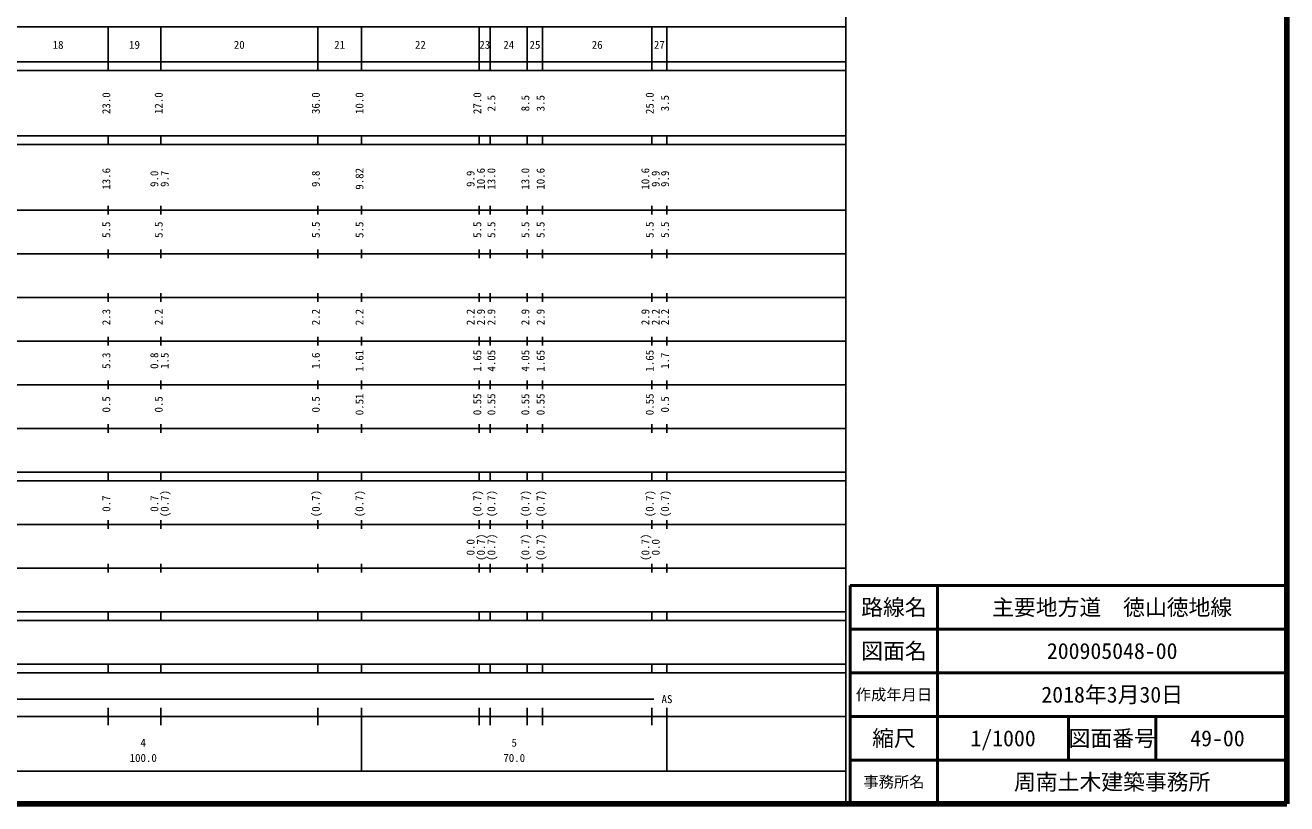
# Model space of a CAD drawing. Units: millimetres on the paper, enlarged 1000 times. Extents: x 40000 to 680000, y 20000 to 380000.
# Drawn here: x 390966 to 680000, y 20000 to 198357 of the extents above; entities that cross this region are included whole.
import ezdxf
from ezdxf.enums import TextEntityAlignment as Align

# ---------------------------------------------------------------- set-up
doc = ezdxf.new("R2010")
doc.units = ezdxf.units.MM
doc.header["$LTSCALE"] = 1000
for name, color, linetype, lineweight in [('M-TTL', 2, 'Continuous', 140), ('M-TTL-BAND', 7, 'Continuous', 25), ('M-TTL-FRAM', 2, 'Continuous', 50), ('M-TTL-LINE', 7, 'Continuous', 50)]:
    doc.layers.add(name, color=color, linetype=linetype, lineweight=lineweight)
doc.layers.add('M-TTL-TXT', color=7, linetype='Continuous')
doc.styles.add('ＭＳ ゴシック', font='')
doc.styles.get('ＭＳ ゴシック').set_extended_font_data('MS Gothic')

msp = doc.modelspace()

# ---------------------------------------------------------------- linework, layer by layer
at = {"layer": 'M-TTL'}
for p, q in [((680000, 20000), (680000, 380000)), ((40000, 20000), (680000, 20000))]:
    msp.add_line(p, q, dxfattribs=at)
at = {"layer": 'M-TTL-BAND'}
for p, q in [((579000, 20000), (579000, 370000)), ((68000, 198000), (579000, 198000)), ((410000, 188000), (410000, 198000)), ((422000, 188000), (422000, 198000)), ((458000, 188000), (458000, 198000)), ((468000, 188000), (468000, 198000)), ((495000, 188000), (495000, 198000)), ((497500, 188000), (497500, 198000)), ((506000, 188000), (506000, 198000)), ((509500, 188000), (509500, 198000)), ((534500, 188000), (534500, 198000)), ((538000, 188000), (538000, 198000)), ((40000, 190000), (579000, 190000)), ((40000, 188000), (579000, 188000)), ((40000, 173000), (579000, 173000)), ((40000, 171000), (579000, 171000)), ((410000, 171000), (410000, 173000)), ((422000, 171000), (422000, 173000)), ((458000, 171000), (458000, 173000)), ((468000, 171000), (468000, 173000)), ((495000, 171000), (495000, 173000)), ((497500, 171000), (497500, 173000)), ((506000, 171000), (506000, 173000)), ((509500, 171000), (509500, 173000)), ((534500, 171000), (534500, 173000)), ((538000, 171000), (538000, 173000)), ((410000, 155000), (410000, 157000)), ((422000, 155000), (422000, 157000)), ((458000, 155000), (458000, 157000)), ((468000, 155000), (468000, 157000)), ((495000, 155000), (495000, 157000)), ((497500, 155000), (497500, 157000)), ((506000, 155000), (506000, 157000)), ((509500, 155000), (509500, 157000)), ((534500, 155000), (534500, 157000)), ((538000, 155000), (538000, 157000)), ((40000, 156000), (579000, 156000)), ((46000, 146000), (579000, 146000)), ((410000, 145000), (410000, 147000)), ((422000, 145000), (422000, 147000)), ((458000, 145000), (458000, 147000)), ((468000, 145000), (468000, 147000)), ((495000, 145000), (495000, 147000)), ((497500, 145000), (497500, 147000)), ((506000, 145000), (506000, 147000)), ((509500, 145000), (509500, 147000)), ((534500, 145000), (534500, 147000)), ((538000, 145000), (538000, 147000)), ((52000, 136000), (579000, 136000)), ((410000, 135000), (410000, 137000)), ((422000, 135000), (422000, 137000)), ((458000, 135000), (458000, 137000)), ((468000, 135000), (468000, 137000)), ((495000, 135000), (495000, 137000)), ((497500, 135000), (497500, 137000)), ((506000, 135000), (506000, 137000)), ((509500, 135000), (509500, 137000)), ((534500, 135000), (534500, 137000)), ((538000, 135000), (538000, 137000)), ((46000, 126000), (579000, 126000)), ((410000, 125000), (410000, 127000)), ((422000, 125000), (422000, 127000)), ((458000, 125000), (458000, 127000)), ((468000, 125000), (468000, 127000)), ((495000, 125000), (495000, 127000)), ((497500, 125000), (497500, 127000)), ((506000, 125000), (506000, 127000)), ((509500, 125000), (509500, 127000)), ((534500, 125000), (534500, 127000)), ((538000, 125000), (538000, 127000)), ((52000, 116000), (579000, 116000)), ((410000, 115000), (410000, 117000)), ((422000, 115000), (422000, 117000)), ((458000, 115000), (458000, 117000)), ((468000, 115000), (468000, 117000)), ((495000, 115000), (495000, 117000)), ((497500, 115000), (497500, 117000)), ((506000, 115000), (506000, 117000)), ((509500, 115000), (509500, 117000)), ((534500, 115000), (534500, 117000)), ((538000, 115000), (538000, 117000)), ((410000, 105000), (410000, 107000)), ((422000, 105000), (422000, 107000)), ((458000, 105000), (458000, 107000)), ((468000, 105000), (468000, 107000)), ((495000, 105000), (495000, 107000)), ((497500, 105000), (497500, 107000)), ((506000, 105000), (506000, 107000)), ((509500, 105000), (509500, 107000)), ((534500, 105000), (534500, 107000)), ((538000, 105000), (538000, 107000)), ((46000, 106000), (579000, 106000)), ((40000, 96000), (579000, 96000)), ((410000, 94000), (410000, 96000)), ((422000, 94000), (422000, 96000)), ((458000, 94000), (458000, 96000)), ((468000, 94000), (468000, 96000)), ((495000, 94000), (495000, 96000)), ((497500, 94000), (497500, 96000)), ((506000, 94000), (506000, 96000)), ((509500, 94000), (509500, 96000)), ((534500, 94000), (534500, 96000)), ((538000, 94000), (538000, 96000)), ((40000, 94000), (579000, 94000)), ((49000, 84000), (579000, 84000)), ((410000, 83000), (410000, 85000)), ((422000, 83000), (422000, 85000)), ((458000, 83000), (458000, 85000)), ((468000, 83000), (468000, 85000)), ((495000, 83000), (495000, 85000)), ((497500, 83000), (497500, 85000)), ((506000, 83000), (506000, 85000)), ((509500, 83000), (509500, 85000)), ((534500, 83000), (534500, 85000)), ((538000, 83000), (538000, 85000)), ((40000, 74000), (579000, 74000)), ((410000, 73000), (410000, 75000)), ((422000, 73000), (422000, 75000)), ((458000, 73000), (458000, 75000)), ((468000, 73000), (468000, 75000)), ((495000, 73000), (495000, 75000)), ((497500, 73000), (497500, 75000)), ((506000, 73000), (506000, 75000)), ((509500, 73000), (509500, 75000)), ((534500, 73000), (534500, 75000)), ((538000, 73000), (538000, 75000)), ((40000, 64000), (579000, 64000)), ((410000, 62000), (410000, 64000)), ((422000, 62000), (422000, 64000)), ((458000, 62000), (458000, 64000)), ((468000, 62000), (468000, 64000)), ((495000, 62000), (495000, 64000)), ((497500, 62000), (497500, 64000)), ((506000, 62000), (506000, 64000)), ((509500, 62000), (509500, 64000)), ((534500, 62000), (534500, 64000)), ((538000, 62000), (538000, 64000)), ((40000, 62000), (579000, 62000)), ((40000, 52000), (579000, 52000)), ((40000, 50000), (579000, 50000)), ((410000, 50000), (410000, 52000)), ((422000, 50000), (422000, 52000)), ((458000, 50000), (458000, 52000)), ((468000, 50000), (468000, 52000)), ((495000, 50000), (495000, 52000)), ((497500, 50000), (497500, 52000)), ((506000, 50000), (506000, 52000)), ((509500, 50000), (509500, 52000)), ((534500, 50000), (534500, 52000)), ((538000, 50000), (538000, 52000)), ((71000, 44000), (535000, 44000)), ((410000, 38000), (410000, 42000)), ((422000, 38000), (422000, 42000)), ((458000, 38000), (458000, 42000)), ((468000, 27500), (468000, 42000)), ((495000, 38000), (495000, 42000)), ((497500, 38000), (497500, 42000)), ((506000, 38000), (506000, 42000)), ((509500, 38000), (509500, 42000)), ((534500, 38000), (534500, 42000)), ((538000, 27500), (538000, 42000)), ((40000, 40000), (579000, 40000)), ((68000, 27500), (579000, 27500))]:
    msp.add_line(p, q, dxfattribs=at)
at = {"layer": 'M-TTL-FRAM'}
for p, q in [((680000, 70000), (580000, 70000)), ((580000, 70000), (580000, 20000))]:
    msp.add_line(p, q, dxfattribs=at)
at = {"layer": 'M-TTL-LINE'}
for p, q in [((600000, 70000), (600000, 20000)), ((680000, 60000), (580000, 60000)), ((680000, 50000), (580000, 50000)), ((680000, 40000), (580000, 40000)), ((630000, 40000), (630000, 30000)), ((650000, 40000), (650000, 30000)), ((680000, 30000), (580000, 30000))]:
    msp.add_line(p, q, dxfattribs=at)

# ---------------------------------------------------------------- texts
at = {"layer": 'M-TTL-BAND', "style": 'ＭＳ ゴシック'}
for s, p in [('18', (398500, 192405)), ('19', (416000, 192405)), ('20', (440000, 192405)), ('21', (463000, 192405)), ('22', (481500, 192405)), ('23', (496250, 192405)), ('24', (501750, 192405)), ('25', (507750, 192405)), ('26', (522000, 192405)), ('27', (536250, 192405)), ('AS', (538000, 42500)), ('4', (418000, 32523)), ('5', (503000, 32523)), ('100.0', (418000, 29033)), ('70.0', (503000, 29033))]:
    msp.add_text(s, height=1833, dxfattribs=at).set_placement(p, align=Align.BOTTOM_CENTER)
for s, p in [('23.0', (411000, 180500)), ('12.0', (423000, 180500)), ('36.0', (459000, 180500)), ('10.0', (469000, 180500)), ('27.0', (496000, 180500)), ('2.5', (499229, 180500)), ('8.5', (507000, 180500)), ('3.5', (510500, 180500)), ('25.0', (535500, 180500)), ('3.5', (539000, 180500)), ('13.6', (411000, 163174)), ('9.0', (422000, 163174)), ('9.7', (424370, 163174)), ('9.8', (459000, 163174)), ('9.82', (469000, 163174)), ('9.9', (494453, 163174)), ('10.6', (496823, 163174)), ('13.0', (499229, 163174)), ('13.0', (507000, 163174)), ('10.6', (510500, 163174)), ('10.6', (534500, 163174)), ('9.9', (536870, 163174)), ('9.9', (539000, 163174)), ('5.5', (411000, 151500)), ('5.5', (423000, 151500)), ('5.5', (459000, 151500)), ('5.5', (469000, 151500)), ('5.5', (496000, 151500)), ('5.5', (499229, 151500)), ('5.5', (507000, 151500)), ('5.5', (510500, 151500)), ('5.5', (535500, 151500)), ('5.5', (539000, 151500)), ('2.3', (411000, 131500)), ('2.2', (423000, 131500)), ('2.2', (459000, 131500)), ('2.2', (469000, 131500)), ('2.2', (494453, 131500)), ('2.9', (496823, 131500)), ('2.9', (499229, 131500)), ('2.9', (507000, 131500)), ('2.9', (510500, 131500)), ('2.9', (534500, 131500)), ('2.2', (536870, 131500)), ('2.2', (539000, 131500)), ('5.3', (411000, 121500)), ('0.8', (422000, 121500)), ('1.5', (424370, 121500)), ('1.6', (459000, 121500)), ('1.61', (469000, 121500)), ('1.65', (496000, 121500)), ('4.05', (499229, 121500)), ('4.05', (507000, 121500)), ('1.65', (510500, 121500)), ('1.65', (535500, 121500)), ('1.7', (539000, 121500)), ('0.5', (411000, 111500)), ('0.5', (423000, 111500)), ('0.5', (459000, 111500)), ('0.51', (469000, 111500)), ('0.55', (496000, 111500)), ('0.55', (499229, 111500)), ('0.55', (507000, 111500)), ('0.55', (510500, 111500)), ('0.55', (535500, 111500)), ('0.5', (539000, 111500)), ('0.7', (411000, 88764)), ('0.7', (422000, 88764)), ('(0.7)', (424370, 88764)), ('(0.7)', (459000, 88764)), ('(0.7)', (469000, 88764)), ('(0.7)', (496000, 88764)), ('(0.7)', (499229, 88764)), ('(0.7)', (507000, 88764)), ('(0.7)', (510500, 88764)), ('(0.7)', (535500, 88764)), ('(0.7)', (539000, 88764)), ('(0.7)', (496823, 78764)), ('(0.7)', (499229, 78764)), ('(0.7)', (507000, 78764)), ('(0.7)', (510500, 78764)), ('(0.7)', (534500, 78764)), ('0.0', (494453, 78764)), ('0.0', (536870, 78764))]:
    msp.add_text(s, height=1833, rotation=90, dxfattribs=at).set_placement(p, align=Align.BOTTOM_CENTER)
at = {"layer": 'M-TTL-TXT', "style": 'ＭＳ ゴシック'}
for s, height, p in [('路線名', 3666, (590000, 65000)), ('路線名', 3666, (590000, 65000)), ('主要地方道\u3000徳山徳地線', 3666, (640000, 65000)), ('図面名', 3666, (590000, 55000)), ('図面名', 3666, (590000, 55000)), ('200905048-00', 3666, (640000, 55000)), ('作成年月日', 2566, (590000, 45000)), ('作成年月日', 2566, (590000, 45000)), ('2018年3月30日', 3666, (640000, 45000)), ('縮尺', 3666, (590000, 35000)), ('縮尺', 3666, (590000, 35000)), ('1/1000', 3666, (615000, 35000)), ('図面番号', 3666, (640000, 35000)), ('図面番号', 3666, (640000, 35000)), ('49-00', 3666, (664125, 35000)), ('事務所名', 2566, (590000, 25000)), ('事務所名', 2566, (590000, 25000)), ('周南土木建築事務所', 3666, (640000, 25000))]:
    msp.add_text(s, height=height, dxfattribs=at).set_placement(p, align=Align.MIDDLE_CENTER)

doc.saveas('drawing.dxf')
